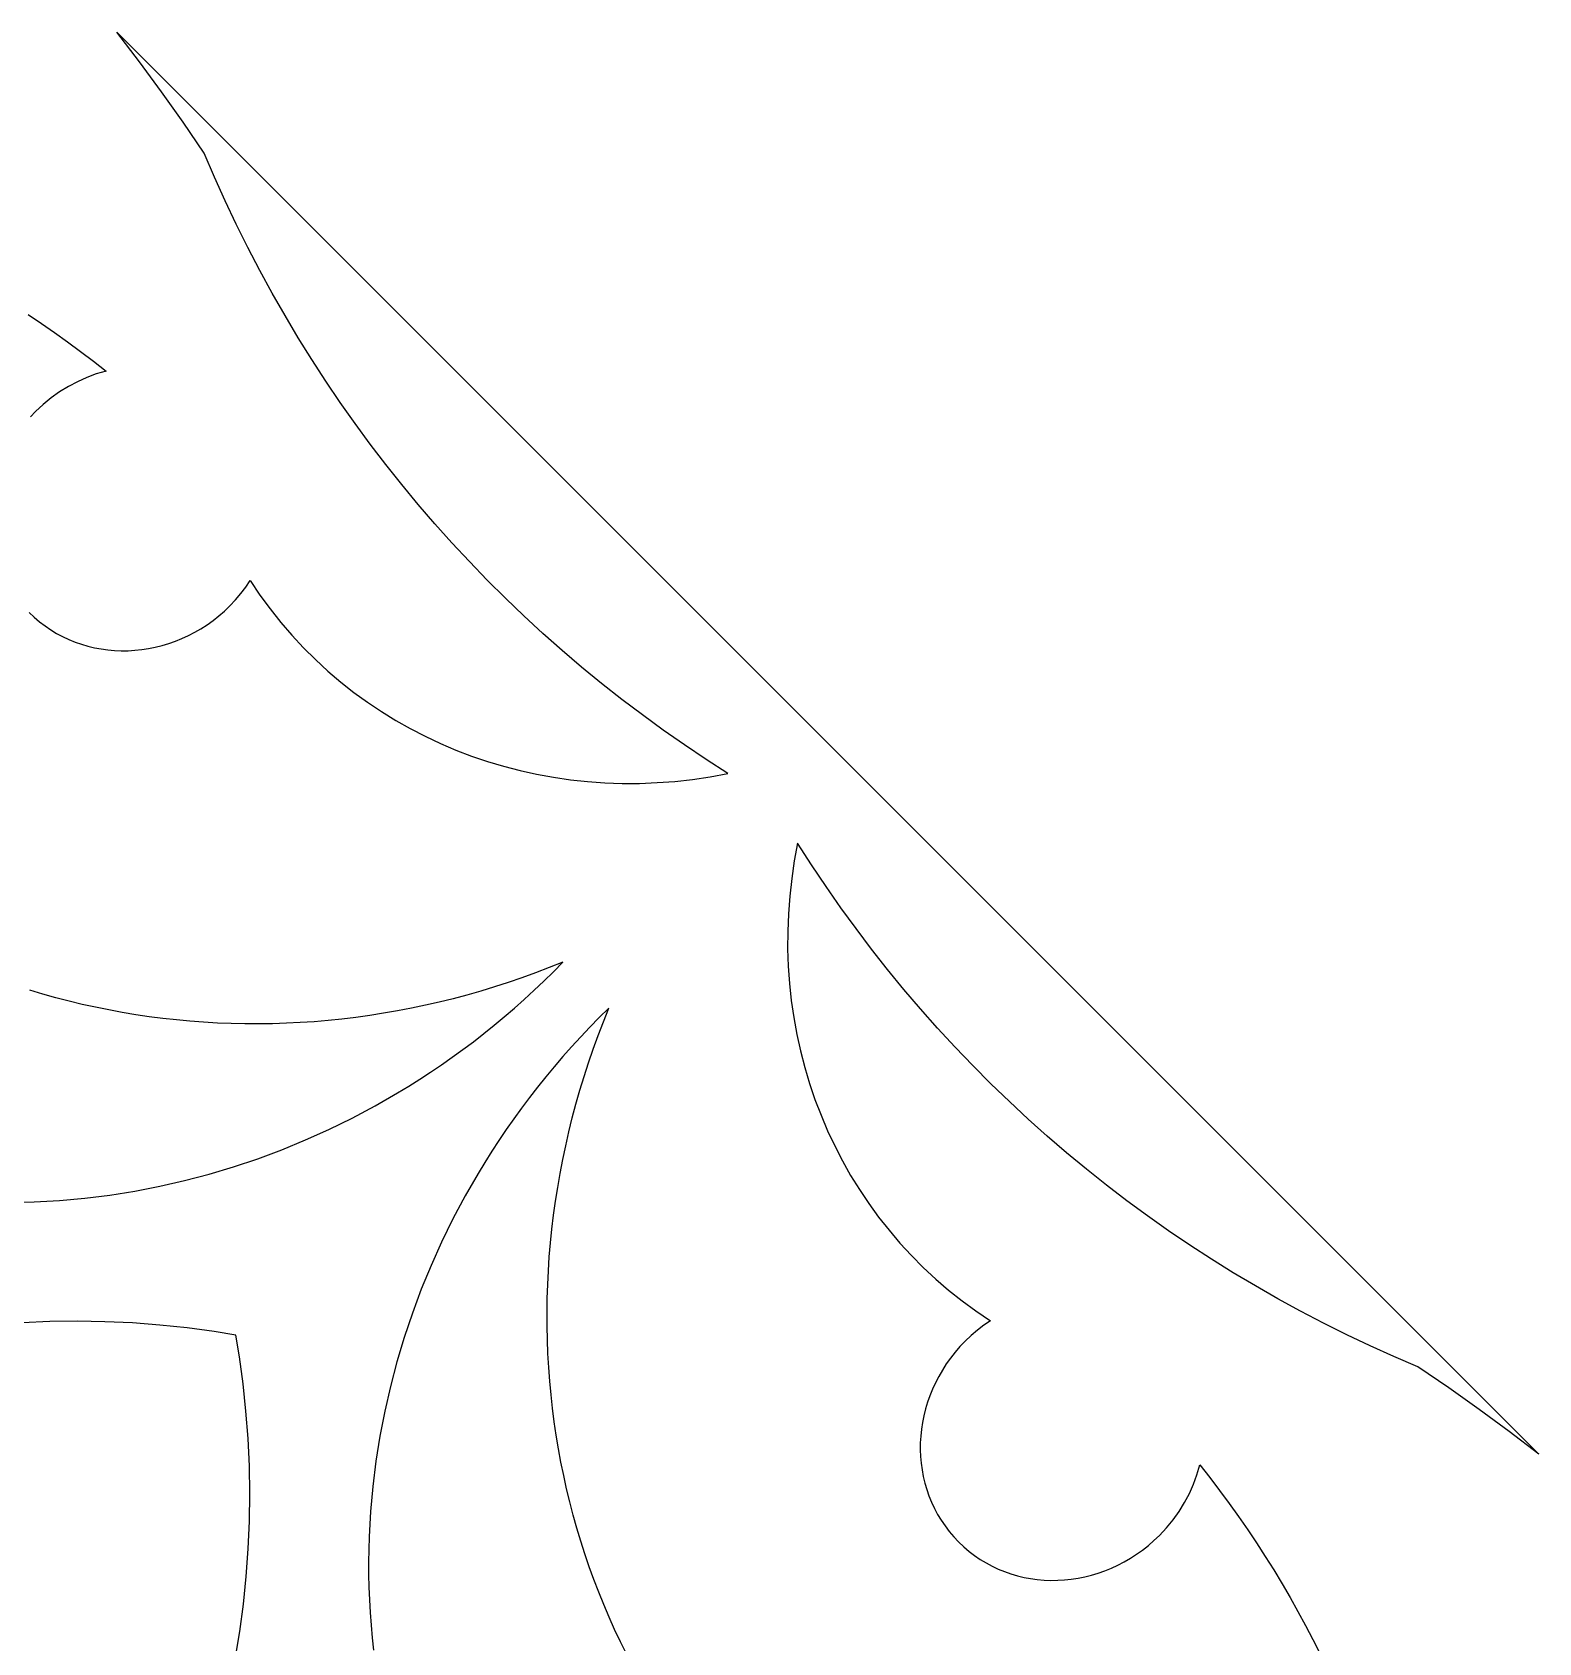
# Model space of a CAD drawing. Extents: x 1908 to 2928, y -299 to 721.
# Drawn here: x 2686.35 to 2726.34, y 477.46 to 520.2 of the extents above; entities that cross this region are included whole.
import ezdxf

# ---------------------------------------------------------------- set-up
doc = ezdxf.new("R2010")
doc.units = 0
doc.layers.add('BITMAP_LAYER', color=18, linetype='CONTINUOUS')

msp = doc.modelspace()

# ---------------------------------------------------------------- linework, layer by layer
at = {"layer": 'BITMAP_LAYER'}
for points in [[(2686.271, 504.808), (2686.408, 504.679), (2686.549, 504.558), (2686.696, 504.447), (2686.847, 504.344), (2687.002, 504.25), (2687.162, 504.165), (2687.325, 504.088), (2687.491, 504.021), (2687.66, 503.961), (2687.832, 503.911), (2688.007, 503.869), (2688.183, 503.836), (2688.361, 503.812), (2688.54, 503.796), (2688.72, 503.789), (2688.9, 503.791), (2689.081, 503.801), (2689.262, 503.82), (2689.443, 503.847), (2689.622, 503.883), (2689.801, 503.928), (2689.978, 503.981), (2690.154, 504.043), (2690.328, 504.113), (2690.499, 504.192), (2690.667, 504.279), (2690.832, 504.375), (2690.994, 504.479), (2691.153, 504.592), (2691.307, 504.714), (2691.456, 504.843), (2691.601, 504.982), (2691.753, 505.141), (2691.894, 505.306), (2692.024, 505.476), (2692.143, 505.65), (2692.4, 505.268), (2692.67, 504.899), (2692.953, 504.543), (2693.248, 504.2), (2693.555, 503.87), (2693.874, 503.553), (2694.203, 503.25), (2694.543, 502.96), (2694.893, 502.685), (2695.253, 502.423), (2695.623, 502.175), (2696.001, 501.942), (2696.388, 501.723), (2696.783, 501.519), (2697.186, 501.329), (2697.596, 501.155), (2698.013, 500.996), (2698.436, 500.852), (2698.866, 500.723), (2699.301, 500.61), (2699.741, 500.513), (2700.187, 500.432), (2700.637, 500.367), (2701.091, 500.318), (2701.548, 500.286), (2702.009, 500.27), (2702.473, 500.271), (2702.938, 500.289), (2703.406, 500.324), (2703.876, 500.377), (2704.347, 500.447), (2704.818, 500.535), (2704.238, 500.907), (2703.666, 501.29), (2703.103, 501.683), (2702.548, 502.086), (2702.002, 502.5), (2701.464, 502.923), (2700.936, 503.356), (2700.417, 503.799), (2699.906, 504.251), (2699.405, 504.713), (2698.914, 505.184), (2698.431, 505.664), (2697.958, 506.154), (2697.495, 506.652), (2697.042, 507.159), (2696.598, 507.674), (2696.164, 508.198), (2695.741, 508.731), (2695.327, 509.272), (2694.924, 509.821), (2694.531, 510.378), (2694.148, 510.942), (2693.776, 511.515), (2693.415, 512.095), (2693.064, 512.683), (2692.724, 513.278), (2692.396, 513.88), (2692.078, 514.49), (2691.771, 515.106), (2691.476, 515.73), (2691.192, 516.36), (2690.919, 516.997), (2690.362, 517.817), (2689.79, 518.625), (2689.202, 519.421), (2688.599, 520.204), (2707.468, 501.335), (2726.337, 482.466), (2725.554, 483.07), (2724.758, 483.658), (2723.949, 484.23), (2723.129, 484.786), (2722.493, 485.059), (2721.862, 485.343), (2721.239, 485.638), (2720.623, 485.945), (2720.013, 486.263), (2719.411, 486.592), (2718.816, 486.932), (2718.228, 487.282), (2717.648, 487.644), (2717.075, 488.016), (2716.51, 488.398), (2715.953, 488.791), (2715.404, 489.194), (2714.864, 489.608), (2714.331, 490.032), (2713.807, 490.465), (2713.291, 490.909), (2712.784, 491.363), (2712.286, 491.826), (2711.797, 492.299), (2711.317, 492.781), (2710.846, 493.273), (2710.384, 493.774), (2709.932, 494.284), (2709.489, 494.803), (2709.056, 495.332), (2708.632, 495.869), (2708.219, 496.415), (2707.816, 496.97), (2707.422, 497.533), (2707.04, 498.105), (2706.667, 498.686), (2706.58, 498.214), (2706.51, 497.743), (2706.457, 497.274), (2706.422, 496.806), (2706.404, 496.34), (2706.403, 495.876), (2706.418, 495.416), (2706.451, 494.958), (2706.499, 494.504), (2706.564, 494.054), (2706.646, 493.609), (2706.743, 493.168), (2706.856, 492.733), (2706.984, 492.303), (2707.128, 491.88), (2707.288, 491.463), (2707.462, 491.053), (2707.651, 490.65), (2707.856, 490.255), (2708.075, 489.868), (2708.308, 489.49), (2708.556, 489.121), (2708.817, 488.761), (2709.093, 488.41), (2709.383, 488.07), (2709.686, 487.741), (2710.003, 487.423), (2710.333, 487.116), (2710.676, 486.821), (2711.032, 486.538), (2711.401, 486.268), (2711.783, 486.01), (2711.609, 485.891), (2711.439, 485.761), (2711.274, 485.62), (2711.114, 485.469), (2710.976, 485.324), (2710.846, 485.174), (2710.725, 485.02), (2710.612, 484.862), (2710.508, 484.7), (2710.412, 484.534), (2710.325, 484.366), (2710.246, 484.195), (2710.176, 484.021), (2710.114, 483.846), (2710.061, 483.668), (2710.016, 483.49), (2709.98, 483.31), (2709.953, 483.13), (2709.934, 482.949), (2709.924, 482.768), (2709.922, 482.587), (2709.929, 482.407), (2709.945, 482.228), (2709.969, 482.05), (2710.002, 481.874), (2710.044, 481.7), (2710.094, 481.528), (2710.153, 481.359), (2710.221, 481.192), (2710.297, 481.029), (2710.383, 480.87), (2710.477, 480.714), (2710.579, 480.563), (2710.691, 480.417), (2710.811, 480.275), (2710.94, 480.139), (2711.077, 480.01), (2711.218, 479.889), (2711.365, 479.778), (2711.516, 479.675), (2711.671, 479.581), (2711.831, 479.496), (2711.994, 479.419), (2712.16, 479.352), (2712.329, 479.293), (2712.501, 479.242), (2712.676, 479.2), (2712.852, 479.167), (2713.029, 479.143), (2713.209, 479.127), (2713.389, 479.12), (2713.569, 479.122), (2713.75, 479.132), (2713.931, 479.151), (2714.112, 479.178), (2714.291, 479.214), (2714.47, 479.259), (2714.647, 479.312), (2714.823, 479.374), (2714.996, 479.444), (2715.168, 479.523), (2715.336, 479.61), (2715.501, 479.706), (2715.663, 479.811), (2715.821, 479.923), (2715.976, 480.045), (2716.125, 480.175), (2716.27, 480.313), (2716.459, 480.515), (2716.633, 480.728), (2716.792, 480.951), (2716.936, 481.183), (2717.063, 481.423), (2717.173, 481.67), (2717.266, 481.923), (2717.342, 482.182), (2717.607, 481.846), (2717.867, 481.506), (2718.12, 481.162), (2718.369, 480.816), (2718.611, 480.465), (2718.848, 480.112), (2719.078, 479.755), (2719.304, 479.395), (2719.523, 479.032), (2719.736, 478.666), (2719.944, 478.297), (2720.146, 477.925), (2720.342, 477.55), (2720.532, 477.172)], [(2686.245, 512.715), (2686.598, 512.478), (2686.948, 512.236), (2687.295, 511.988), (2687.638, 511.734), (2687.978, 511.474), (2688.314, 511.209), (2688.056, 511.134), (2687.803, 511.041), (2687.555, 510.93), (2687.315, 510.803), (2687.083, 510.66), (2686.86, 510.501), (2686.647, 510.326), (2686.445, 510.138), (2686.307, 509.993)], [(2685.739, 489.148), (2686.41, 489.163), (2687.079, 489.2), (2687.748, 489.26), (2688.414, 489.343), (2689.078, 489.449), (2689.739, 489.577), (2690.397, 489.727), (2691.05, 489.9), (2691.698, 490.094), (2692.341, 490.31), (2692.978, 490.548), (2693.608, 490.807), (2694.231, 491.087), (2694.846, 491.388), (2695.453, 491.711), (2696.05, 492.054), (2696.346, 492.233), (2696.638, 492.417), (2696.929, 492.607), (2697.216, 492.801), (2697.501, 493.001), (2697.784, 493.206), (2698.063, 493.415), (2698.339, 493.63), (2698.613, 493.85), (2698.883, 494.074), (2699.15, 494.304), (2699.414, 494.538), (2699.675, 494.778), (2699.932, 495.022), (2700.186, 495.271), (2700.437, 495.525), (2700.076, 495.38), (2699.714, 495.242), (2699.351, 495.11), (2698.987, 494.986), (2698.622, 494.868), (2698.257, 494.757), (2697.89, 494.653), (2697.523, 494.555), (2697.156, 494.464), (2696.788, 494.38), (2696.419, 494.303), (2696.05, 494.232), (2695.681, 494.168), (2695.312, 494.11), (2694.943, 494.059), (2694.574, 494.015), (2694.205, 493.977), (2693.836, 493.946), (2693.468, 493.921), (2693.1, 493.903), (2692.732, 493.891), (2692.365, 493.886), (2691.999, 493.888), (2691.633, 493.896), (2691.269, 493.91), (2690.905, 493.931), (2690.542, 493.958), (2690.18, 493.992), (2689.819, 494.032), (2689.46, 494.078), (2689.102, 494.131), (2688.745, 494.19), (2688.39, 494.256), (2688.036, 494.328), (2687.684, 494.406), (2687.334, 494.49), (2686.986, 494.581), (2686.64, 494.678), (2686.295, 494.781)], [(2702.122, 477.169), (2701.963, 477.492), (2701.811, 477.817), (2701.664, 478.144), (2701.524, 478.475), (2701.389, 478.808), (2701.261, 479.143), (2701.139, 479.481), (2701.023, 479.821), (2700.914, 480.163), (2700.811, 480.507), (2700.714, 480.853), (2700.623, 481.202), (2700.538, 481.552), (2700.46, 481.904), (2700.388, 482.257), (2700.323, 482.612), (2700.264, 482.969), (2700.211, 483.327), (2700.164, 483.687), (2700.124, 484.047), (2700.091, 484.409), (2700.063, 484.772), (2700.043, 485.136), (2700.028, 485.501), (2700.02, 485.866), (2700.019, 486.233), (2700.024, 486.6), (2700.036, 486.967), (2700.054, 487.335), (2700.078, 487.704), (2700.109, 488.073), (2700.147, 488.441), (2700.192, 488.811), (2700.243, 489.18), (2700.3, 489.549), (2700.364, 489.918), (2700.435, 490.286), (2700.513, 490.655), (2700.597, 491.023), (2700.688, 491.391), (2700.785, 491.758), (2700.89, 492.124), (2701.001, 492.49), (2701.119, 492.855), (2701.243, 493.218), (2701.374, 493.581), (2701.513, 493.943), (2701.658, 494.304), (2701.404, 494.054), (2701.155, 493.8), (2700.91, 493.542), (2700.671, 493.282), (2700.437, 493.018), (2700.207, 492.75), (2699.982, 492.48), (2699.763, 492.207), (2699.548, 491.93), (2699.338, 491.651), (2699.134, 491.369), (2698.934, 491.084), (2698.74, 490.796), (2698.55, 490.506), (2698.366, 490.213), (2698.186, 489.918), (2697.843, 489.32), (2697.521, 488.713), (2697.22, 488.098), (2696.939, 487.475), (2696.68, 486.845), (2696.443, 486.208), (2696.227, 485.565), (2696.032, 484.917), (2695.86, 484.264), (2695.71, 483.607), (2695.582, 482.946), (2695.476, 482.282), (2695.393, 481.615), (2695.333, 480.947), (2695.295, 480.277), (2695.281, 479.607), (2695.283, 479.272), (2695.29, 478.936), (2695.303, 478.601), (2695.323, 478.267), (2695.348, 477.932), (2695.379, 477.598), (2695.416, 477.264)], [(2691.745, 477.03), (2691.863, 477.761), (2691.959, 478.492), (2692.034, 479.225), (2692.087, 479.957), (2692.118, 480.69), (2692.128, 481.422), (2692.117, 482.152), (2692.083, 482.881), (2692.028, 483.608), (2691.952, 484.332), (2691.854, 485.053), (2691.758, 485.625), (2691.185, 485.721), (2690.464, 485.819), (2689.74, 485.896), (2689.014, 485.951), (2688.285, 485.984), (2687.554, 485.996), (2686.823, 485.986), (2686.09, 485.954)]]:
    msp.add_lwpolyline(points, dxfattribs=at)

doc.saveas('drawing.dxf')
